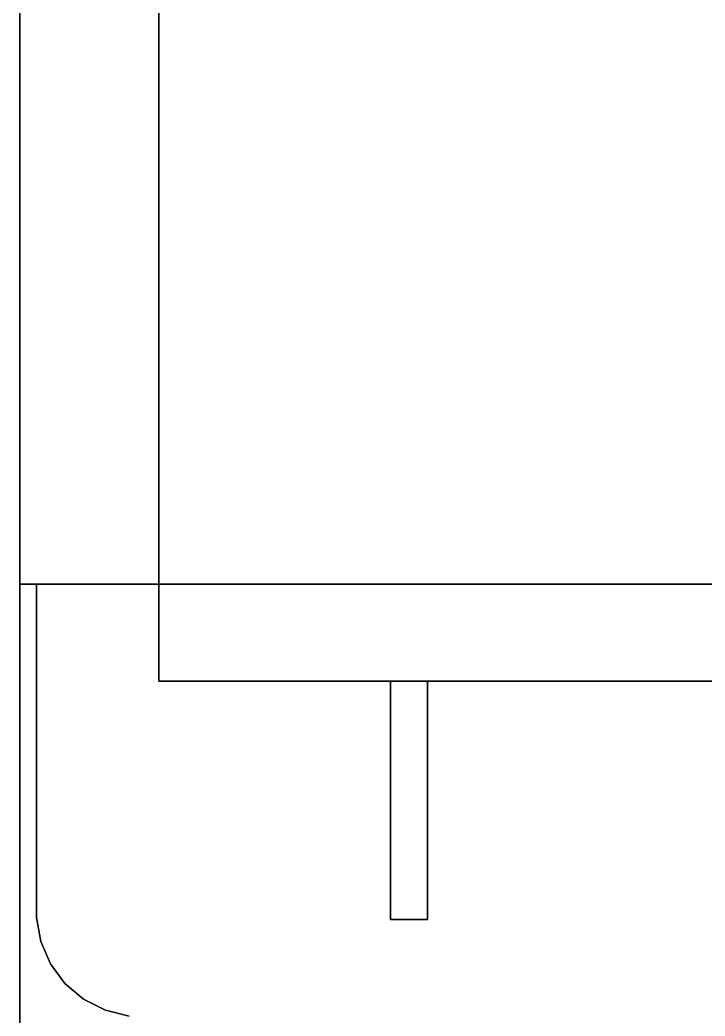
# Model space of a CAD drawing. Extents: x 0 to 5507, y -6518 to 0.
# Drawn here: x 0 to 740, y -4315 to -3240 of the extents above; entities that cross this region are included whole.
import ezdxf

# ---------------------------------------------------------------- set-up
doc = ezdxf.new("R2010")
doc.units = 0
for name, color, linetype in [('LAYER0', 7, 'CONTINUOUS'), ('LAYER183', 7, 'CONTINUOUS'), ('LAYER526', 7, 'CONTINUOUS'), ('LAYER527', 7, 'CONTINUOUS'), ('LAYER600', 45, 'CONTINUOUS')]:
    doc.layers.add(name, color=color, linetype=linetype)

msp = doc.modelspace()

# ---------------------------------------------------------------- linework, layer by layer
at = {"layer": 'LAYER0', "invisible_edges": 1}
for points in [[(5507, 0), (0, -6518), (0, 0), (5507, 0)], [(0, 0, 5), (0, -6518), (0, -6518, 5), (0, 0, 5)], [(0, -6518), (0, 0, 5), (0, 0), (0, -6518)], [(5507, -6518, 5), (0, 0, 5), (0, -6518, 5), (5507, -6518, 5)], [(0, 0, 5), (5507, -6518, 5), (5507, 0, 5), (0, 0, 5)], [(0, -6518), (5507, 0), (5507, -6518), (0, -6518)]]:
    msp.add_3dface(points, dxfattribs=at)
at = {"layer": 'LAYER183'}
for points, invisible_edges in [([(0, 0, 5), (150, -150, 5), (0, -3849, 5), (0, 0, 5)], 3), ([(0, 0, 2340), (0, -3849, 5), (0, -3849, 2340), (0, 0, 2340)], 1), ([(0, -3849, 5), (0, 0, 2340), (0, 0, 5), (0, -3849, 5)], 1), ([(150, -3849, 2340), (0, 0, 2340), (0, -3849, 2340), (150, -3849, 2340)], 1), ([(0, 0, 2340), (150, -3849, 2340), (150, -150, 2340), (0, 0, 2340)], 5), ([(150, -3849, 5), (0, -3849, 5), (150, -150, 5), (150, -3849, 5)], 2), ([(150, -150, 5), (150, -3849, 2340), (150, -3849, 5), (150, -150, 5)], 1), ([(150, -3849, 2340), (150, -150, 5), (150, -150, 2340), (150, -3849, 2340)], 1), ([(150, -3849, 2340), (0, -3849, 5), (150, -3849, 5), (150, -3849, 2340)], 1), ([(0, -3849, 5), (150, -3849, 2340), (0, -3849, 2340), (0, -3849, 5)], 1)]:
    msp.add_3dface(points, dxfattribs=dict(at, invisible_edges=invisible_edges))
at = {"layer": 'LAYER526', "invisible_edges": 1}
for points in [[(2487, -3849, 5), (150, -3954, 5), (150, -3849, 5), (2487, -3849, 5)], [(150, -3954, 5), (2487, -3849, 5), (2487, -3954, 5), (150, -3954, 5)], [(150, -3849, 732), (150, -3954, 5), (150, -3954, 732), (150, -3849, 732)], [(150, -3954, 5), (150, -3849, 732), (150, -3849, 5), (150, -3954, 5)], [(150, -3849, 732), (2487, -3849, 5), (150, -3849, 5), (150, -3849, 732)], [(2487, -3849, 5), (150, -3849, 732), (2487, -3849, 732), (2487, -3849, 5)], [(2487, -3954, 732), (150, -3849, 732), (150, -3954, 732), (2487, -3954, 732)], [(150, -3849, 732), (2487, -3954, 732), (2487, -3849, 732), (150, -3849, 732)], [(2487, -3954, 732), (150, -3954, 5), (2487, -3954, 5), (2487, -3954, 732)], [(150, -3954, 5), (2487, -3954, 732), (150, -3954, 732), (150, -3954, 5)]]:
    msp.add_3dface(points, dxfattribs=at)
at = {"layer": 'LAYER527', "invisible_edges": 1}
for points in [[(440, -3954, 687), (400, -3954, 647), (400, -3954, 687), (440, -3954, 687)], [(400, -3954, 647), (440, -3954, 687), (440, -3954, 647), (400, -3954, 647)], [(400, -4211, 687), (400, -3954, 647), (400, -4211, 647), (400, -4211, 687)], [(400, -3954, 647), (400, -4211, 687), (400, -3954, 687), (400, -3954, 647)], [(440, -4211, 647), (400, -3954, 647), (440, -3954, 647), (440, -4211, 647)], [(400, -3954, 647), (440, -4211, 647), (400, -4211, 647), (400, -3954, 647)], [(400, -4211, 687), (440, -3954, 687), (400, -3954, 687), (400, -4211, 687)], [(440, -3954, 687), (400, -4211, 687), (440, -4211, 687), (440, -3954, 687)], [(440, -3954, 687), (440, -4211, 647), (440, -3954, 647), (440, -3954, 687)], [(440, -4211, 647), (440, -3954, 687), (440, -4211, 687), (440, -4211, 647)], [(440, -4211, 647), (400, -4211, 687), (400, -4211, 647), (440, -4211, 647)], [(400, -4211, 687), (440, -4211, 647), (440, -4211, 687), (400, -4211, 687)]]:
    msp.add_3dface(points, dxfattribs=at)
at = {"layer": 'LAYER600'}
for points, invisible_edges in [([(17.9998, -3849, 687), (149.9998, -3954, 687), (17.9998, -4209, 687), (17.9998, -3849, 687)], 3), ([(149.9998, -3954, 687), (17.9998, -3849, 687), (149.9998, -3849, 687), (149.9998, -3954, 687)], 1), ([(17.9998, -4209, 712), (17.9998, -3849, 687), (17.9998, -4209, 687), (17.9998, -4209, 712)], 1), ([(17.9998, -3849, 687), (17.9998, -4209, 712), (17.9998, -3849, 712), (17.9998, -3849, 687)], 1), ([(17.9998, -3849, 687), (149.9998, -3849, 712), (149.9998, -3849, 687), (17.9998, -3849, 687)], 1), ([(149.9998, -3849, 712), (17.9998, -3849, 687), (17.9998, -3849, 712), (149.9998, -3849, 712)], 1), ([(17.9998, -4209, 712), (149.9998, -3954, 712), (17.9998, -3849, 712), (17.9998, -4209, 712)], 3), ([(17.9998, -3849, 712), (149.9998, -3954, 712), (149.9998, -3849, 712), (17.9998, -3849, 712)], 1), ([(149.9998, -3849, 712), (149.9998, -3954, 687), (149.9998, -3849, 687), (149.9998, -3849, 712)], 1), ([(149.9998, -3954, 687), (149.9998, -3849, 712), (149.9998, -3954, 712), (149.9998, -3954, 687)], 1), ([(2487, -3954, 687), (22.5898, -4234.9, 687), (17.9998, -4209, 687), (2487, -3954, 687)], 5), ([(2487, -3954, 687), (17.9998, -4209, 687), (149.9998, -3954, 687), (2487, -3954, 687)], 3), ([(22.5898, -4234.9, 712), (2487, -3954, 712), (17.9998, -4209, 712), (22.5898, -4234.9, 712)], 3), ([(17.9998, -4209, 712), (2487, -3954, 712), (149.9998, -3954, 712), (17.9998, -4209, 712)], 5), ([(2487, -4254, 687), (22.5898, -4234.9, 687), (2487, -3954, 687), (2487, -4254, 687)], 3), ([(22.5898, -4234.9, 712), (2487, -4254, 712), (2487, -3954, 712), (22.5898, -4234.9, 712)], 5), ([(149.9998, -3954, 687), (2487, -3954, 712), (2487, -3954, 687), (149.9998, -3954, 687)], 1), ([(2487, -3954, 712), (149.9998, -3954, 687), (149.9998, -3954, 712), (2487, -3954, 712)], 1), ([(2487, -4254, 687), (32.9998, -4259.06, 687), (22.5898, -4234.9, 687), (2487, -4254, 687)], 5), ([(32.9998, -4259.06, 712), (2487, -4254, 712), (22.5898, -4234.9, 712), (32.9998, -4259.06, 712)], 3), ([(2487, -4254, 687), (48.6798, -4280.19, 687), (32.9998, -4259.06, 687), (2487, -4254, 687)], 5), ([(48.6798, -4280.19, 712), (2487, -4254, 712), (32.9998, -4259.06, 712), (48.6798, -4280.19, 712)], 3), ([(2475.24, -4297.14, 687), (48.6798, -4280.19, 687), (2487, -4254, 687), (2475.24, -4297.14, 687)], 3), ([(48.6798, -4280.19, 712), (2475.24, -4297.14, 712), (2487, -4254, 712), (48.6798, -4280.19, 712)], 5), ([(2475.24, -4297.14, 687), (68.7798, -4297.16, 687), (48.6798, -4280.19, 687), (2475.24, -4297.14, 687)], 5), ([(68.7798, -4297.16, 712), (2475.24, -4297.14, 712), (48.6798, -4280.19, 712), (68.7798, -4297.16, 712)], 3), ([(2475.24, -4297.14, 687), (92.2398, -4309.07, 687), (68.7798, -4297.16, 687), (2475.24, -4297.14, 687)], 5), ([(92.2398, -4309.07, 712), (2475.24, -4297.14, 712), (68.7798, -4297.16, 712), (92.2398, -4309.07, 712)], 3), ([(2475.24, -4297.14, 687), (117.7998, -4315.28, 687), (92.2398, -4309.07, 687), (2475.24, -4297.14, 687)], 5), ([(117.7998, -4315.28, 712), (2475.24, -4297.14, 712), (92.2398, -4309.07, 712), (117.7998, -4315.28, 712)], 3), ([(2455.56, -4337.29, 687), (117.7998, -4315.28, 687), (2475.24, -4297.14, 687), (2455.56, -4337.29, 687)], 3), ([(117.7998, -4315.28, 712), (2455.56, -4337.29, 712), (2475.24, -4297.14, 712), (117.7998, -4315.28, 712)], 5)]:
    msp.add_3dface(points, dxfattribs=dict(at, invisible_edges=invisible_edges))

# ---------------------------------------------------------------- meshes
mesh = msp.add_polymesh((2, 7), dxfattribs=at)
for k, corner in enumerate([(117.8028, -4315.279, 687), (92.2388, -4309.069, 687), (68.7798, -4297.162, 687), (48.6778, -4280.192, 687), (33.0028, -4259.064, 687), (22.5918, -4234.904, 687), (17.9998, -4209, 687), (117.8028, -4315.279, 712), (92.2388, -4309.069, 712), (68.7798, -4297.162, 712), (48.6778, -4280.192, 712), (33.0028, -4259.064, 712), (22.5918, -4234.904, 712), (17.9998, -4209, 712)]):
    mesh.set_mesh_vertex(divmod(k, 7), corner)

doc.saveas('drawing.dxf')
